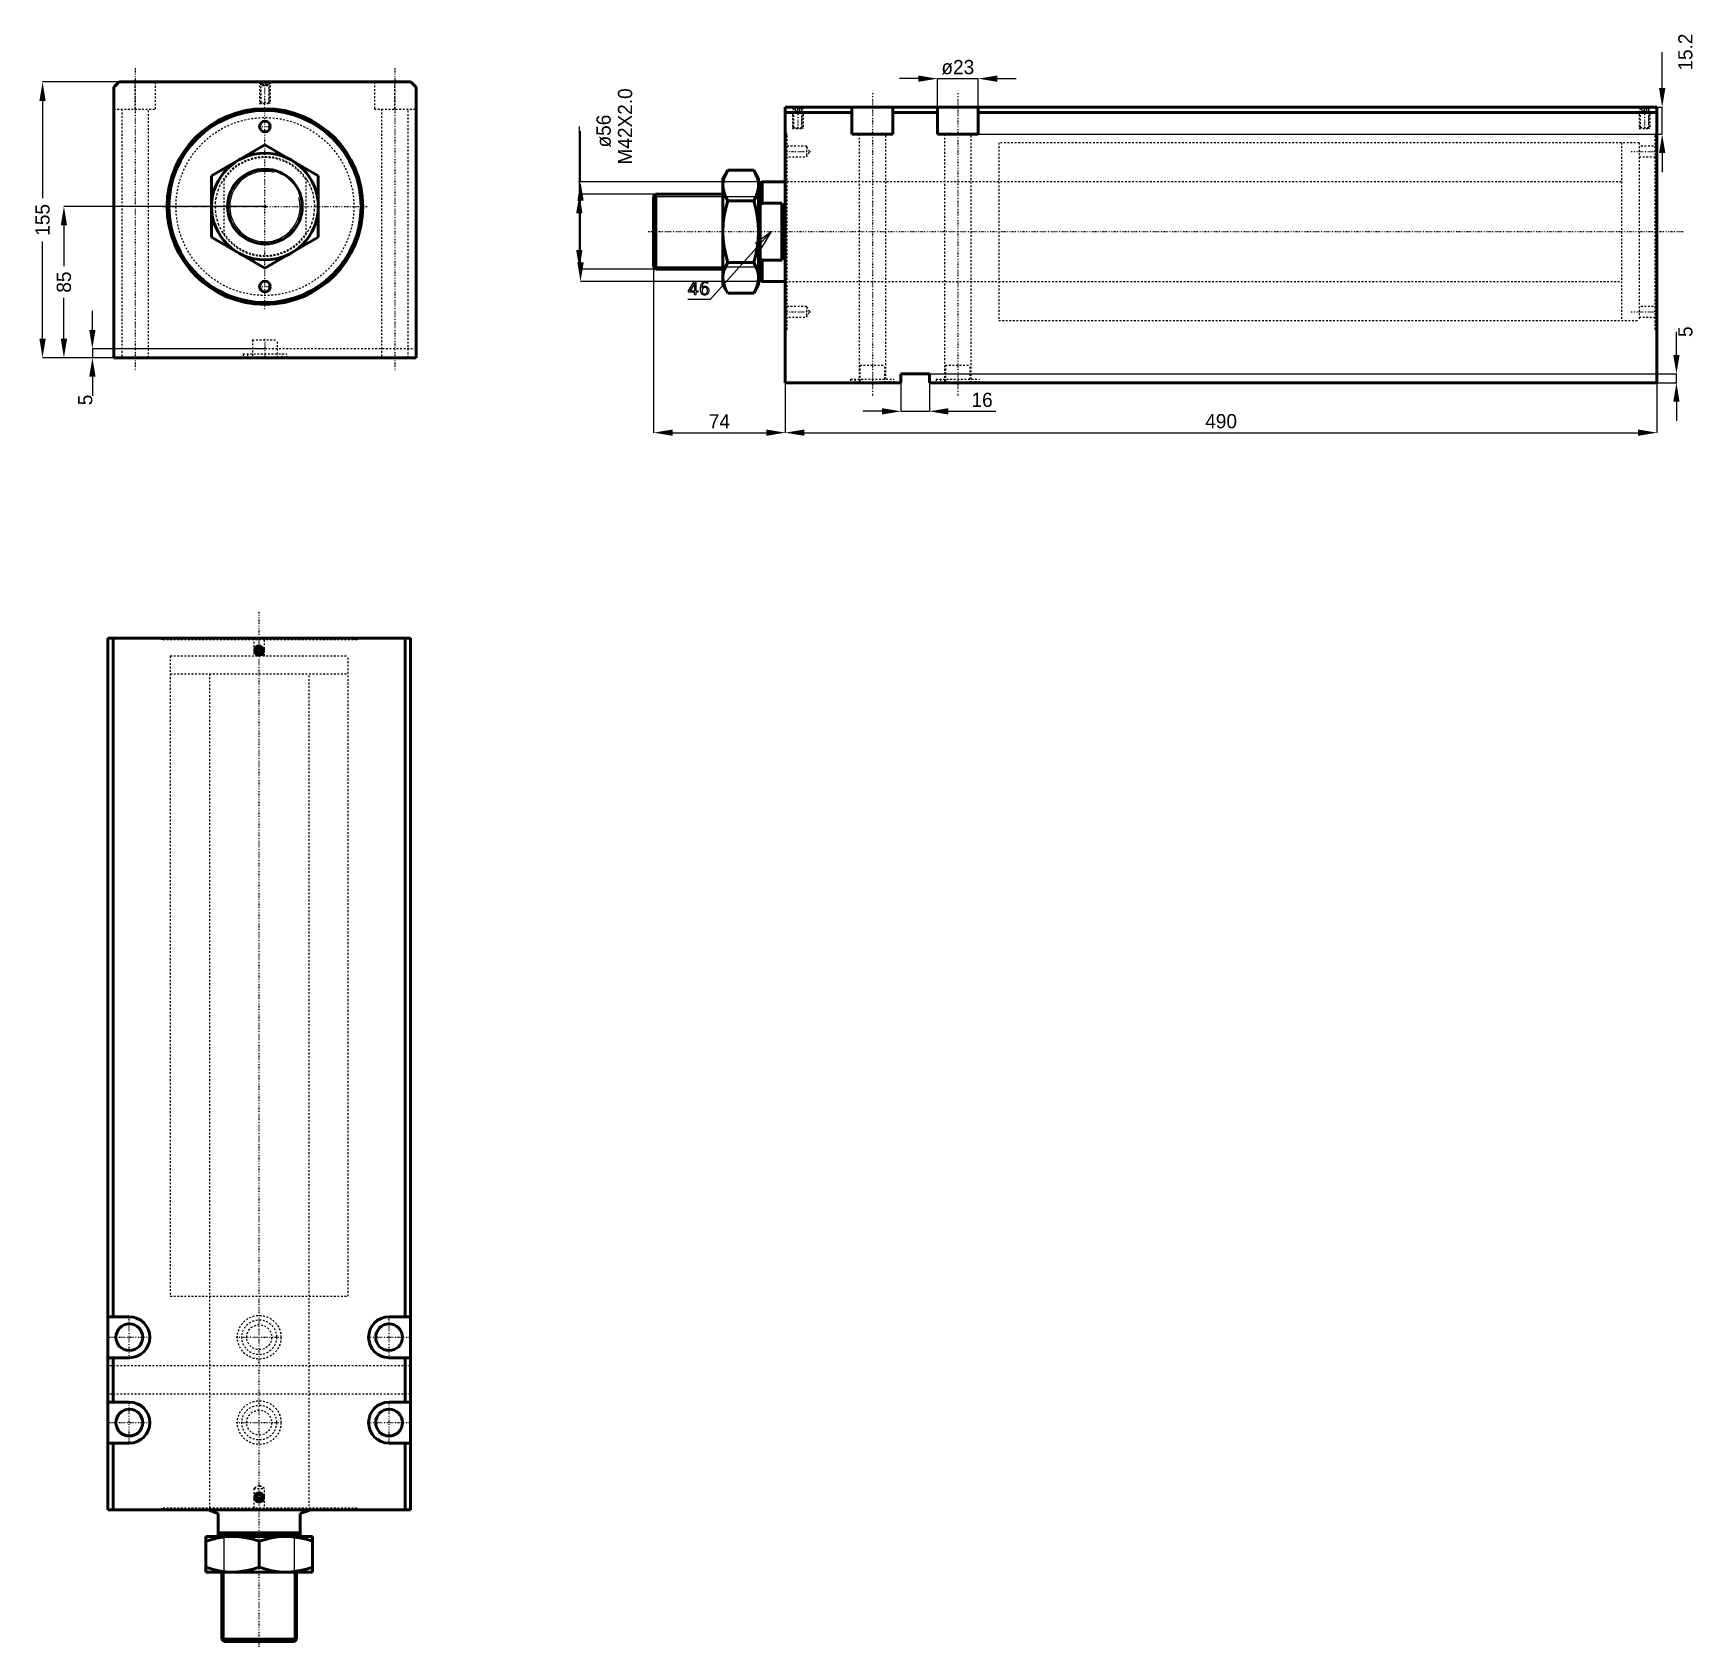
# Model space of a CAD drawing. Header units: millimetres. Extents: x -130 to 804, y -810 to 97.
import ezdxf

# ---------------------------------------------------------------- set-up
doc = ezdxf.new("R2010")
doc.units = ezdxf.units.MM
doc.linetypes.add('Center', pattern=[1.5, 0.45, -0.5, 0.05, -0.5])
doc.linetypes.add('Dashed', pattern=[2, 1, -1])
for name, color, linetype, lineweight in [('2d ConnectionPoints', 7, 'Continuous', 50), ('AM_0', 7, 'Continuous', 50), ('AM_5', 3, 'Continuous', 25), ('AM_7', 7, 'Center', 25), ('AM_9', 6, 'Dashed', 25)]:
    doc.layers.add(name, color=color, linetype=linetype, lineweight=lineweight)
doc.dimstyles.new('ISO-25', dxfattribs={"dimtxt": 2.5, "dimasz": 2.5, "dimexe": 1.25, "dimexo": 0.625, "dimtad": 1, "dimtxsty": 'Standard', "dimcen": 2.5, "dimadec": 0, "dimazin": 0, "dimtfac": 1, "dimtmove": 0, "dimatfit": 3, "dimfxl": 0, "dimarcsym": 0})

# ---------------------------------------------------------------- blocks, each defined once
blk = doc.blocks.new('1_JECX_MF_EXLA_100_350_0_rod__0_in_JECX_MF_160_EXLA_100_350_0__0')
at = {"layer": 'AM_0'}
for p, q in [((-30, 17.32), (0, 34.64)), ((0, 34.64), (30, 17.32)), ((-30, -17.32), (-30, 17.32)), ((30, 17.32), (30, -17.32)), ((0, -34.64), (-30, -17.32)), ((30, -17.32), (0, -34.64))]:
    blk.add_line(p, q, dxfattribs=at)
for radius in [30, 21]:
    blk.add_circle((0, 0), radius, dxfattribs=at)
at = {"layer": 'AM_5'}
blk.add_arc((0, 0), 19.77, 75, 15, dxfattribs=at)
at = {"layer": 'AM_9'}
for p, q in [((-23, -15.97), (-23, 15.97)), ((23, 15.97), (23, -15.97))]:
    blk.add_line(p, q, dxfattribs=at)
for points in [[(-23, 15.97), (-24.3, 13.9), (-25.42, 11.73), (-26.35, 9.47), (-27.07, 7.14), (-27.59, 4.75), (-27.9, 2.33), (-28, -0.11), (-27.88, -2.55), (-27.56, -4.97), (-27.02, -7.35), (-26.27, -9.68), (-25.33, -11.93), (-24.19, -14.1), (-23, -15.97)], [(23, -15.97), (24.3, -13.9), (25.42, -11.73), (26.35, -9.47), (27.07, -7.14), (27.59, -4.75), (27.9, -2.33), (28, 0.11), (27.88, 2.55), (27.56, 4.97), (27.02, 7.35), (26.27, 9.68), (25.33, 11.93), (24.19, 14.1), (23, 15.97)]]:
    blk.add_lwpolyline(points, dxfattribs=at)
blk.add_circle((0, 0), 20.77, dxfattribs=at)
for radius, start, end in [(28, 34.77194, 145.22806), (27.5, 33.2419, 146.7581), (27.5, 213.2419, 326.7581), (28, 214.77194, 325.22806)]:
    blk.add_arc((0, 0), radius, start, end, dxfattribs=at)
blk = doc.blocks.new('2_JECX_MF_EXLA_100_350_0_body__0_in_JECX_MF_160_EXLA_100_350_0__0')
at = {"layer": 'AM_0'}
for p, q in [((-82, 70), (-85, 67)), ((-85, 67), (-85, -85)), ((82, 70), (-82, 70)), ((85, 67), (82, 70)), ((85, -85), (85, 67)), ((-85, -85), (85, -85))]:
    blk.add_line(p, q, dxfattribs=at)
for centre, radius in [((0, 0), 55), ((0, 0), 54), ((0, 45), 3), ((0, -45), 3)]:
    blk.add_circle(centre, radius, dxfattribs=at)
at = {"layer": 'AM_5', "linetype": 'Dashed'}
for p, q in [((-3, 70), (-3, 58)), ((3, 70), (3, 58))]:
    blk.add_line(p, q, dxfattribs=at)
at = {"layer": 'AM_7'}
for p, q in [((-73, 77.75), (-73, -92.75)), ((73, 77.75), (73, -92.75)), ((0, -57.75), (0, 70.6)), ((-3.15, 45), (3.15, 45)), ((-57.75, 0), (57.75, 0)), ((-3.15, -45), (3.15, -45)), ((0, -74.5), (0, -85.5))]:
    blk.add_line(p, q, dxfattribs=at)
at = {"layer": 'AM_9'}
for p, q in [((-73, 54.8), (-73, 70)), ((-61.5, 54.8), (-61.5, 70)), ((-3, 70), (-2.46, 69.46)), ((-2.46, 69.46), (-2.46, 58.54)), ((-2.46, 69.46), (2.46, 69.46)), ((-1.9, 70), (-2.4, 69.5)), ((-2.4, 69.5), (-2.4, 58)), ((-2.4, 69.5), (2.4, 69.5)), ((-1.44, 68), (-1.44, 70)), ((-1.44, 68), (1.44, 68)), ((-0.72, 68), (-0.72, 70)), ((0.72, 68), (0.72, 70)), ((1.44, 68), (1.44, 70)), ((2.4, 69.5), (1.9, 70)), ((2.4, 58), (2.4, 69.5)), ((2.46, 69.46), (3, 70)), ((2.46, 58.54), (2.46, 69.46)), ((61.5, 70), (61.5, 54.8)), ((73, 54.8), (73, 70)), ((-2.46, 58.54), (-3, 58)), ((-3, 58), (3, 58)), ((-2.46, 58.54), (2.46, 58.54)), ((3, 58), (2.46, 58.54)), ((-85, 54.8), (-61.5, 54.8)), ((-80.5, 54.8), (-80.5, -85)), ((-65.5, -85), (-65.5, 54.8)), ((61.5, 54.8), (85, 54.8)), ((65.5, 54.8), (65.5, -85)), ((80.5, -85), (80.5, 54.8)), ((85, -80), (-85, -80)), ((-12.25, -82.9), (12.25, -82.9)), ((-12.25, -82.9), (-12.25, -85)), ((-9.75, -82.9), (-9.75, -85)), ((-7, -75), (7, -75)), ((-7, -75), (-7, -85)), ((7, -85), (7, -75)), ((9.75, -85), (9.75, -82.9)), ((12.25, -85), (12.25, -82.9))]:
    blk.add_line(p, q, dxfattribs=at)
blk.add_circle((0, 0), 50, dxfattribs=at)
blk = doc.blocks.new('*D3')
at = {"layer": 'AM_5', "color": 0, "lineweight": -2}
for p, q in [((-82, 70), (-125, 70)), ((-125, 59.33), (-125, 4.61)), ((-125, -74.33), (-125, -19.61)), ((-85, -85), (-125, -85))]:
    blk.add_line(p, q, dxfattribs=at)
at = {"layer": 'AM_5', "color": 0}
for points in [[(-123.22, 59.33), (-126.78, 59.33), (-125, 70)], [(-126.78, -74.33), (-123.22, -74.33), (-125, -85)]]:
    blk.add_solid(points, dxfattribs=at)
at = {"layer": 'Defpoints', "color": 0}
for p in [(-82, 70), (-125, -85), (-85, -85)]:
    blk.add_point(p, dxfattribs=at)
at = {"layer": 'AM_5', "color": 0, "insert": (-125, -7.5), "char_height": 8, "attachment_point": 5, "rotation": 90}
blk.add_mtext('155', dxfattribs=at)
blk = doc.blocks.new('*D4')
at = {"layer": 'AM_5', "color": 0, "lineweight": -2}
for p, q in [((0, 0), (-113, 0)), ((-113, -10.67), (-113, -33.62)), ((-113, -74.33), (-113, -51.38)), ((-85, -85), (-113, -85))]:
    blk.add_line(p, q, dxfattribs=at)
at = {"layer": 'AM_5', "color": 0}
for points in [[(-111.22, -10.67), (-114.78, -10.67), (-113, 0)], [(-114.78, -74.33), (-111.22, -74.33), (-113, -85)]]:
    blk.add_solid(points, dxfattribs=at)
at = {"layer": 'Defpoints', "color": 0}
for p in [(0, 0), (-113, -85), (-85, -85)]:
    blk.add_point(p, dxfattribs=at)
at = {"layer": 'AM_5', "color": 0, "insert": (-113, -42.5), "char_height": 8, "attachment_point": 5, "rotation": 90}
blk.add_mtext('85', dxfattribs=at)
blk = doc.blocks.new('*D5')
at = {"layer": 'AM_5', "color": 0, "lineweight": -2}
for p, q in [((-97, -69.33), (-97, -58.67)), ((0, -80), (-97, -80)), ((-97, -80), (-97, -85)), ((-85, -85), (-97, -85)), ((-97, -95.67), (-97, -106.33))]:
    blk.add_line(p, q, dxfattribs=at)
at = {"layer": 'AM_5', "color": 0}
for points in [[(-98.78, -69.33), (-95.22, -69.33), (-97, -80)], [(-95.22, -95.67), (-98.78, -95.67), (-97, -85)]]:
    blk.add_solid(points, dxfattribs=at)
at = {"layer": 'Defpoints', "color": 0}
for p in [(0, -80), (-97, -85), (-85, -85)]:
    blk.add_point(p, dxfattribs=at)
at = {"layer": 'AM_5', "color": 0, "insert": (-101, -108.73), "char_height": 8, "attachment_point": 5, "rotation": 90}
blk.add_mtext('5', dxfattribs=at)
blk = doc.blocks.new('1_JECX_MF_EXLA_100_350_0_rod__0_in_JECX_MF_160_EXLA_100_350_0__4')
at = {"layer": 'AM_0'}
for p, q in [((-28, 0), (-28, -0.38)), ((28, -0.38), (28, 0)), ((-23, -2), (-28, -0.38)), ((-23, -14), (-23, -2)), ((28, -0.38), (23, -2)), ((23, -2), (23, -14)), ((30, -15), (-30, -15)), ((-30, -35), (-30, -15)), ((-23, -13), (23, -13)), ((-23, -14), (23, -14)), ((-19.77, -14), (-20.77, -15)), ((0, -32.32), (0, -17.68)), ((20.77, -15), (19.77, -14)), ((30, -15), (30, -35)), ((30, -35), (-30, -35)), ((-21, -35), (-21, -72.77)), ((21, -72.77), (21, -35)), ((-21, -72.77), (21, -72.77)), ((-21, -72.77), (-19.77, -74)), ((-19.77, -74), (19.77, -74)), ((19.77, -74), (21, -72.77))]:
    blk.add_line(p, q, dxfattribs=at)
for points in [[(-15, -15), (-16.07, -15.01), (-19.57, -15.27), (-23.04, -15.81), (-26.54, -16.63), (-30, -17.68)], [(0, -17.68), (-3.65, -16.58), (-7.35, -15.74), (-11.16, -15.19), (-15, -15)], [(15, -15), (13.93, -15.01), (10.43, -15.27), (6.96, -15.81), (3.46, -16.63), (0, -17.68)], [(30, -17.68), (26.35, -16.58), (22.65, -15.74), (18.84, -15.19), (15, -15)], [(-30, -32.32), (-26.35, -33.42), (-22.65, -34.26), (-18.84, -34.81), (-15, -35)], [(-15, -35), (-13.93, -34.99), (-10.43, -34.73), (-6.96, -34.19), (-3.46, -33.37), (0, -32.32)], [(0, -32.32), (3.65, -33.42), (7.35, -34.26), (11.16, -34.81), (15, -35)], [(15, -35), (16.07, -34.99), (19.57, -34.73), (23.04, -34.19), (26.54, -33.37), (30, -32.32)]]:
    blk.add_lwpolyline(points, dxfattribs=at)
at = {"layer": 'AM_5'}
for p, q in [((-19.77, -74), (-19.77, -14)), ((19.77, -74), (19.77, -14))]:
    blk.add_line(p, q, dxfattribs=at)
at = {"layer": 'AM_7'}
blk.add_line((0, -77), (0, 504.7), dxfattribs=at)
at = {"layer": 'AM_9'}
for p, q in [((-50, 480), (50, 480)), ((-50, 480), (-50, 470)), ((50, 470), (50, 480)), ((-50, 470), (50, 470)), ((-28, 470), (-28, 0)), ((28, 0), (28, 470))]:
    blk.add_line(p, q, dxfattribs=at)
blk = doc.blocks.new('2_JECX_MF_EXLA_100_350_0_body__0_in_JECX_MF_160_EXLA_100_350_0__4')
at = {"layer": 'AM_0'}
for p, q in [((-85, 490), (-85, 0)), ((85, 490), (-85, 490)), ((-82, 490), (-82, 108.5)), ((82, 490), (82, 108.5)), ((85, 490), (85, 0)), ((-0.72, 484.25), (-1.44, 483)), ((-1.44, 483), (-0.72, 481.75)), ((0.72, 484.25), (-0.72, 484.25)), ((-0.72, 481.75), (0.72, 481.75)), ((1.44, 483), (0.72, 484.25)), ((0.72, 481.75), (1.44, 483)), ((-73, 108.5), (-85, 108.5)), ((85, 108.5), (73, 108.5)), ((-85, 85.5), (-73, 85.5)), ((-82, 85.5), (-82, 60.5)), ((73, 85.5), (85, 85.5)), ((82, 85.5), (82, 60.5)), ((-73, 60.5), (-85, 60.5)), ((85, 60.5), (73, 60.5)), ((-85, 37.5), (-73, 37.5)), ((-82, 37.5), (-82, 0)), ((73, 37.5), (85, 37.5)), ((82, 37.5), (82, 0)), ((85, 0), (-85, 0)), ((-0.72, 8.25), (-1.44, 7)), ((-1.44, 7), (-0.72, 5.75)), ((0.72, 8.25), (-0.72, 8.25)), ((-0.72, 5.75), (0.72, 5.75)), ((1.44, 7), (0.72, 8.25)), ((0.72, 5.75), (1.44, 7))]:
    blk.add_line(p, q, dxfattribs=at)
for centre, radius in [((0, 483), 2.46), ((0, 483), 2.4), ((0, 483), 1.9), ((-73, 97), 7.5), ((73, 97), 7.5), ((-73, 49), 7.5), ((73, 49), 7.5), ((0, 7), 2.46), ((0, 7), 2.4), ((0, 7), 1.9)]:
    blk.add_circle(centre, radius, dxfattribs=at)
for centre, start, end in [((-73, 97), 270, 90), ((73, 97), 90, 270), ((-73, 49), 270, 90), ((73, 49), 90, 270)]:
    blk.add_arc(centre, 11.5, start, end, dxfattribs=at)
at = {"layer": 'AM_5'}
for centre in [(0, 483), (0, 7)]:
    blk.add_arc(centre, 3, 75, 15, dxfattribs=at)
at = {"layer": 'AM_7'}
for p, q in [((-3.15, 483), (3.15, 483)), ((-73, 84.93), (-73, 109.08)), ((73, 84.93), (73, 109.08)), ((-85.08, 97), (-60.93, 97)), ((-12.86, 97), (12.86, 97)), ((60.92, 97), (85.07, 97)), ((-73, 36.92), (-73, 61.08)), ((73, 36.92), (73, 61.08)), ((-85.08, 49), (-60.93, 49)), ((-12.86, 49), (12.86, 49)), ((60.92, 49), (85.07, 49)), ((-3.15, 7), (3.15, 7))]:
    blk.add_line(p, q, dxfattribs=at)
at = {"layer": 'AM_9'}
for p, q in [((-55, 490), (-55, 489)), ((55, 489), (-55, 489)), ((-54, 490), (-54, 489)), ((-3, 490), (-3, 480)), ((3, 480), (3, 490)), ((54, 489), (54, 490)), ((55, 489), (55, 490)), ((-50, 480), (50, 480)), ((-50, 480), (-50, 120)), ((50, 120), (50, 480)), ((-50, 120), (50, 120)), ((-28, 120), (-28, 0)), ((28, 0), (28, 120)), ((85, 81), (-85, 81)), ((85, 65), (-85, 65)), ((0, 13.73), (-3, 12)), ((-3, 12), (-3, 0)), ((-3, 12), (3, 12)), ((3, 12), (0, 13.73)), ((3, 0), (3, 12)), ((55, 1), (-55, 1)), ((-55, 1), (-55, 0)), ((-54, 1), (-54, 0)), ((54, 0), (54, 1)), ((55, 0), (55, 1))]:
    blk.add_line(p, q, dxfattribs=at)
for centre, radius in [((0, 97), 12.25), ((0, 97), 9.75), ((0, 97), 7), ((0, 49), 12.25), ((0, 49), 9.75), ((0, 49), 7)]:
    blk.add_circle(centre, radius, dxfattribs=at)
blk = doc.blocks.new('1_JECX_MF_EXLA_100_350_0_rod__0_in_JECX_MF_160_EXLA_100_350_0__2')
at = {"layer": 'AM_0'}
for p, q in [((-32.32, 34.64), (-35, 30)), ((-35, 30), (-35, -30)), ((-32.32, 34.64), (-17.68, 34.64)), ((-15, 30), (-17.68, 34.64)), ((-15, 30), (-15, -30)), ((-72.77, 21), (-74, 19.77)), ((-74, 19.77), (-74, -19.77)), ((-35, 21), (-72.77, 21)), ((-72.77, 21), (-72.77, -21)), ((-14, 19.77), (-15, 20.77)), ((-13, 28), (-14, 27.5)), ((-14, 27.5), (-14, -27.5)), ((0, 28), (-13, 28)), ((-13, 28), (-13, 15.97)), ((-32.32, 17.32), (-17.68, 17.32)), ((-13, 15.97), (-14, 15.07)), ((-2, 15.97), (-13, 15.97)), ((-2, 15.97), (-2, -15.97)), ((-32.32, -17.32), (-17.68, -17.32)), ((-14, -15.07), (-13, -15.97)), ((-13, -15.97), (-2, -15.97)), ((-13, -15.97), (-13, -28)), ((-74, -19.77), (-72.77, -21)), ((-72.77, -21), (-35, -21)), ((-15, -20.77), (-14, -19.77)), ((-14, -27.5), (-13, -28)), ((-13, -28), (0, -28)), ((-35, -30), (-32.32, -34.64)), ((-32.32, -34.64), (-17.68, -34.64)), ((-17.68, -34.64), (-15, -30))]:
    blk.add_line(p, q, dxfattribs=at)
for points in [[(-32.32, 34.64), (-33.42, 32.53), (-34.26, 30.4), (-34.81, 28.2), (-35, 25.98)], [(-15, 25.98), (-15.01, 26.6), (-15.27, 28.62), (-15.81, 30.63), (-16.63, 32.65), (-17.68, 34.64)], [(-35, 25.98), (-34.99, 25.36), (-34.73, 23.34), (-34.19, 21.34), (-33.37, 19.32), (-32.32, 17.32)], [(-17.68, 17.32), (-16.58, 19.43), (-15.74, 21.56), (-15.19, 23.76), (-15, 25.98)], [(-32.32, 17.32), (-33.42, 13.11), (-34.26, 8.83), (-34.81, 4.43), (-35, 0)], [(-15, 0), (-15, 0.28), (-15.2, 4.56), (-15.73, 8.81), (-16.58, 13.09), (-17.68, 17.32)], [(-2, -15.97), (-1.58, -13.9), (-1.21, -11.73), (-0.91, -9.47), (-0.68, -7.14), (-0.51, -4.75), (-0.41, -2.33), (-0.38, 0.11), (-0.41, 2.55), (-0.52, 4.97), (-0.69, 7.35), (-0.94, 9.68), (-1.24, 11.93), (-1.61, 14.1), (-2, 15.97)], [(-35, 0), (-35, -0.28), (-34.8, -4.56), (-34.27, -8.81), (-33.42, -13.09), (-32.32, -17.32)], [(-17.68, -17.32), (-16.58, -13.11), (-15.74, -8.83), (-15.19, -4.43), (-15, 0)], [(-32.32, -17.32), (-33.42, -19.43), (-34.26, -21.56), (-34.81, -23.76), (-35, -25.98)], [(-15, -25.98), (-15.01, -25.36), (-15.27, -23.34), (-15.81, -21.34), (-16.63, -19.32), (-17.68, -17.32)], [(-35, -25.98), (-34.99, -26.6), (-34.73, -28.62), (-34.19, -30.63), (-33.37, -32.65), (-32.32, -34.64)], [(-17.68, -34.64), (-16.58, -32.53), (-15.74, -30.4), (-15.19, -28.2), (-15, -25.98)]]:
    blk.add_lwpolyline(points, dxfattribs=at)
at = {"layer": 'AM_5'}
for p, q in [((-74, 19.77), (-14, 19.77)), ((-74, -19.77), (-14, -19.77))]:
    blk.add_line(p, q, dxfattribs=at)
at = {"layer": 'AM_7'}
blk.add_line((-77, 0), (504.7, 0), dxfattribs=at)
at = {"layer": 'AM_9'}
for p, q in [((470, 50), (470, -50)), ((480, 50), (470, 50)), ((480, 50), (480, -50)), ((470, 28), (0, 28)), ((0, -28), (470, -28)), ((470, -50), (480, -50))]:
    blk.add_line(p, q, dxfattribs=at)
blk = doc.blocks.new('2_JECX_MF_EXLA_100_350_0_body__0_in_JECX_MF_160_EXLA_100_350_0__2')
at = {"layer": 'AM_0'}
for p, q in [((0, -85), (0, 70)), ((490, 70), (0, 70)), ((37.5, 67), (0, 67)), ((37.5, 54.8), (37.5, 70)), ((60.5, 54.8), (60.5, 70)), ((85.5, 67), (60.5, 67)), ((85.5, 54.8), (85.5, 70)), ((108.5, 54.8), (108.5, 70)), ((490, 67), (108.5, 67)), ((490, -85), (490, 70)), ((37.5, 54.8), (60.5, 54.8)), ((85.5, 54.8), (108.5, 54.8)), ((65, -80), (65, -85)), ((81, -80), (65, -80)), ((81, -85), (81, -80)), ((65, -85), (0, -85)), ((490, -85), (81, -85))]:
    blk.add_line(p, q, dxfattribs=at)
at = {"layer": 'AM_5', "linetype": 'Dashed'}
for p, q in [((4, 70), (4, 58)), ((10, 70), (10, 58)), ((480, 70), (480, 58)), ((486, 70), (486, 58))]:
    blk.add_line(p, q, dxfattribs=at)
at = {"layer": 'AM_7'}
for p, q in [((49, 77.75), (49, -92.75)), ((97, 77.75), (97, -92.75)), ((7, 70.6), (7, 57.4)), ((483, 70.6), (483, 57.4)), ((-0.69, 45), (14.42, 45)), ((475.58, 45), (490.69, 45)), ((-0.69, -45), (14.42, -45)), ((475.58, -45), (490.69, -45))]:
    blk.add_line(p, q, dxfattribs=at)
at = {"layer": 'AM_9'}
for p, q in [((4, 70), (4.54, 69.46)), ((4.54, 69.46), (4.54, 58.54)), ((4.54, 69.46), (9.46, 69.46)), ((5.1, 70), (4.6, 69.5)), ((4.6, 69.5), (9.4, 69.5)), ((4.6, 69.5), (4.6, 58)), ((5.75, 68), (5.75, 70)), ((5.75, 68), (8.25, 68)), ((7, 68), (7, 70)), ((8.25, 68), (8.25, 70)), ((9.4, 69.5), (8.9, 70)), ((9.4, 58), (9.4, 69.5)), ((9.46, 69.46), (10, 70)), ((9.46, 58.54), (9.46, 69.46)), ((480, 70), (480.54, 69.46)), ((480.54, 69.46), (480.54, 58.54)), ((480.54, 69.46), (485.46, 69.46)), ((481.1, 70), (480.6, 69.5)), ((480.6, 69.5), (485.4, 69.5)), ((480.6, 69.5), (480.6, 58)), ((481.75, 68), (481.75, 70)), ((481.75, 68), (484.25, 68)), ((483, 68), (483, 70)), ((484.25, 68), (484.25, 70)), ((485.4, 69.5), (484.9, 70)), ((485.4, 58), (485.4, 69.5)), ((485.46, 69.46), (486, 70)), ((485.46, 58.54), (485.46, 69.46)), ((4.54, 58.54), (4, 58)), ((4, 58), (10, 58)), ((4.54, 58.54), (9.46, 58.54)), ((10, 58), (9.46, 58.54)), ((480.54, 58.54), (480, 58)), ((480, 58), (486, 58)), ((480.54, 58.54), (485.46, 58.54)), ((486, 58), (485.46, 58.54)), ((1, 55), (0, 55)), ((1, 54), (0, 54)), ((12, 48), (0, 48)), ((1, -55), (1, 55)), ((13.73, 45), (12, 48)), ((12, 48), (12, 42)), ((41.5, 54.8), (41.5, -85)), ((56.5, -85), (56.5, 54.8)), ((89.5, 54.8), (89.5, -85)), ((104.5, -85), (104.5, 54.8)), ((480, 50), (120, 50)), ((120, 50), (120, -50)), ((480, 50), (480, -50)), ((490, 48), (480, 48)), ((489, -55), (489, 55)), ((490, 55), (489, 55)), ((490, 54), (489, 54)), ((0, 42), (12, 42)), ((12, 42), (13.73, 45)), ((480, 42), (490, 42)), ((120, 28), (0, 28)), ((0, -28), (120, -28)), ((12, -42), (0, -42)), ((13.73, -45), (12, -42)), ((12, -42), (12, -48)), ((12, -48), (13.73, -45)), ((490, -42), (480, -42)), ((0, -48), (12, -48)), ((0, -54), (1, -54)), ((0, -55), (1, -55)), ((120, -50), (480, -50)), ((480, -48), (490, -48)), ((489, -54), (490, -54)), ((489, -55), (490, -55)), ((36.75, -82.9), (61.25, -82.9)), ((36.75, -82.9), (36.75, -85)), ((39.25, -82.9), (39.25, -85)), ((42, -75), (56, -75)), ((42, -75), (42, -85)), ((56, -85), (56, -75)), ((58.75, -85), (58.75, -82.9)), ((61.25, -85), (61.25, -82.9)), ((84.75, -82.9), (109.25, -82.9)), ((84.75, -82.9), (84.75, -85)), ((87.25, -82.9), (87.25, -85)), ((90, -75), (104, -75)), ((90, -75), (90, -85)), ((104, -85), (104, -75)), ((106.75, -85), (106.75, -82.9)), ((109.25, -85), (109.25, -82.9))]:
    blk.add_line(p, q, dxfattribs=at)
blk = doc.blocks.new('*D20')
at = {"layer": 'AM_5', "color": 0, "lineweight": -2}
for p, q in [((367.29, 71.87), (356.62, 71.87)), ((377.96, 55.87), (377.96, 71.87)), ((377.96, 71.87), (400.96, 71.87)), ((400.96, 55.87), (400.96, 71.87)), ((411.62, 71.87), (422.29, 71.87))]:
    blk.add_line(p, q, dxfattribs=at)
at = {"layer": 'AM_5', "color": 0}
for points in [[(367.29, 73.65), (367.29, 70.1), (377.96, 71.87)], [(411.62, 73.65), (411.62, 70.1), (400.96, 71.87)]]:
    blk.add_solid(points, dxfattribs=at)
at = {"layer": 'Defpoints', "color": 0}
for p in [(400.96, 71.87), (377.96, 55.87), (400.96, 55.87)]:
    blk.add_point(p, dxfattribs=at)
at = {"layer": 'AM_5', "color": 0, "insert": (389.46, 78.27), "char_height": 8, "attachment_point": 5}
blk.add_mtext('ø23', dxfattribs=at)
blk = doc.blocks.new('*D21')
at = {"layer": 'AM_5', "color": 0, "lineweight": -2}
for p, q in [((785.39, 66.54), (785.39, 86.81)), ((400.96, 55.87), (785.39, 55.87)), ((785.39, 40.67), (785.39, 55.87)), ((400.96, 40.67), (785.39, 40.67)), ((785.39, 30.01), (785.39, 19.34))]:
    blk.add_line(p, q, dxfattribs=at)
at = {"layer": 'AM_5', "color": 0}
for points in [[(783.61, 66.54), (787.17, 66.54), (785.39, 55.87)], [(783.61, 30.01), (787.17, 30.01), (785.39, 40.67)]]:
    blk.add_solid(points, dxfattribs=at)
at = {"layer": 'Defpoints', "color": 0}
for p in [(400.96, 55.87), (785.39, 55.87), (400.96, 40.67)]:
    blk.add_point(p, dxfattribs=at)
at = {"layer": 'AM_5', "color": 0, "insert": (798.46, 86.81), "char_height": 8, "attachment_point": 5, "rotation": 90}
blk.add_mtext('15.2', dxfattribs=at)
blk = doc.blocks.new('*D22')
at = {"layer": 'AM_5', "color": 0, "lineweight": -2}
for p, q in [((292.46, -99.13), (292.46, -127.13)), ((782.46, -99.13), (782.46, -127.13)), ((303.12, -127.13), (771.79, -127.13))]:
    blk.add_line(p, q, dxfattribs=at)
at = {"layer": 'AM_5', "color": 0}
for points in [[(303.12, -125.35), (303.12, -128.9), (292.46, -127.13)], [(771.79, -125.35), (771.79, -128.9), (782.46, -127.13)]]:
    blk.add_solid(points, dxfattribs=at)
at = {"layer": 'Defpoints', "color": 0}
for p in [(292.46, -99.13), (782.46, -99.13), (782.46, -127.13)]:
    blk.add_point(p, dxfattribs=at)
at = {"layer": 'AM_5', "color": 0, "insert": (537.46, -120.73), "char_height": 8, "attachment_point": 5}
blk.add_mtext('490', dxfattribs=at)
blk = doc.blocks.new('*D23')
at = {"layer": 'AM_5', "color": 0, "lineweight": -2}
for p, q in [((218.46, -14.13), (218.46, -127.13)), ((292.46, -99.13), (292.46, -127.13)), ((229.12, -127.13), (281.79, -127.13))]:
    blk.add_line(p, q, dxfattribs=at)
at = {"layer": 'AM_5', "color": 0}
for points in [[(229.12, -125.35), (229.12, -128.9), (218.46, -127.13)], [(281.79, -125.35), (281.79, -128.9), (292.46, -127.13)]]:
    blk.add_solid(points, dxfattribs=at)
at = {"layer": 'Defpoints', "color": 0}
for p in [(218.46, -14.13), (292.46, -99.13), (292.46, -127.13)]:
    blk.add_point(p, dxfattribs=at)
at = {"layer": 'AM_5', "color": 0, "insert": (255.46, -120.73), "char_height": 8, "attachment_point": 5}
blk.add_mtext('74', dxfattribs=at)
blk = doc.blocks.new('*D24')
at = {"layer": 'AM_5', "color": 0, "lineweight": -2}
for p, q in [((177.39, 13.87), (177.39, 42.41)), ((279.46, 13.87), (177.39, 13.87)), ((177.39, -31.46), (177.39, 3.21)), ((279.46, -42.13), (177.39, -42.13))]:
    blk.add_line(p, q, dxfattribs=at)
at = {"layer": 'AM_5', "color": 0}
for points in [[(175.61, 3.21), (179.17, 3.21), (177.39, 13.87)], [(175.61, -31.46), (179.17, -31.46), (177.39, -42.13)]]:
    blk.add_solid(points, dxfattribs=at)
at = {"layer": 'Defpoints', "color": 0}
for p in [(177.39, 13.87), (279.46, 13.87), (279.46, -42.13)]:
    blk.add_point(p, dxfattribs=at)
at = {"layer": 'AM_5', "color": 0, "insert": (190.46, 42.41), "char_height": 8, "attachment_point": 5, "rotation": 90}
blk.add_mtext('ø56', dxfattribs=at)
blk = doc.blocks.new('*D25')
at = {"layer": 'AM_5', "color": 0, "lineweight": -2}
for p, q in [((176.72, 6.87), (176.72, 45.01)), ((219.68, 6.87), (176.72, 6.87)), ((176.72, -24.46), (176.72, -3.79)), ((219.46, -35.13), (176.72, -35.13))]:
    blk.add_line(p, q, dxfattribs=at)
at = {"layer": 'AM_5', "color": 0}
for points in [[(174.95, -3.79), (178.5, -3.79), (176.72, 6.87)], [(174.95, -24.46), (178.5, -24.46), (176.72, -35.13)]]:
    blk.add_solid(points, dxfattribs=at)
at = {"layer": 'Defpoints', "color": 0}
for p in [(176.72, 6.87), (219.68, 6.87), (219.46, -35.13)]:
    blk.add_point(p, dxfattribs=at)
at = {"layer": 'AM_5', "color": 0, "insert": (202.46, 45.01), "char_height": 8, "attachment_point": 5, "rotation": 90}
blk.add_mtext('M42X2.0', dxfattribs=at)
blk = doc.blocks.new('*D26')
at = {"layer": 'AM_5', "color": 0, "lineweight": -2}
for p, q in [((357.46, -94.13), (357.46, -115.13)), ((373.46, -99.13), (373.46, -115.13)), ((346.79, -115.13), (336.12, -115.13)), ((357.46, -115.13), (373.46, -115.13)), ((384.12, -115.13), (410.83, -115.13))]:
    blk.add_line(p, q, dxfattribs=at)
at = {"layer": 'AM_5', "color": 0}
for points in [[(346.79, -113.35), (346.79, -116.9), (357.46, -115.13)], [(384.12, -113.35), (384.12, -116.9), (373.46, -115.13)]]:
    blk.add_solid(points, dxfattribs=at)
at = {"layer": 'Defpoints', "color": 0}
for p in [(357.46, -94.13), (373.46, -99.13), (373.46, -115.13)]:
    blk.add_point(p, dxfattribs=at)
at = {"layer": 'AM_5', "color": 0, "insert": (403.1, -108.73), "char_height": 8, "attachment_point": 5}
blk.add_mtext('16', dxfattribs=at)
blk = doc.blocks.new('*D27')
at = {"layer": 'AM_5', "color": 0, "lineweight": -2}
for p, q in [((793.39, -83.46), (793.39, -70.39)), ((357.46, -94.13), (793.39, -94.13)), ((373.46, -99.13), (793.39, -99.13)), ((793.39, -99.13), (793.39, -94.13)), ((793.39, -109.79), (793.39, -120.46))]:
    blk.add_line(p, q, dxfattribs=at)
at = {"layer": 'AM_5', "color": 0}
for points in [[(791.61, -83.46), (795.17, -83.46), (793.39, -94.13)], [(791.61, -109.79), (795.17, -109.79), (793.39, -99.13)]]:
    blk.add_solid(points, dxfattribs=at)
at = {"layer": 'Defpoints', "color": 0}
for p in [(357.46, -94.13), (373.46, -99.13), (793.39, -99.13)]:
    blk.add_point(p, dxfattribs=at)
at = {"layer": 'AM_5', "color": 0, "insert": (798.46, -70.39), "char_height": 8, "attachment_point": 5, "rotation": 90}
blk.add_mtext('5', dxfattribs=at)

msp = doc.modelspace()

# ---------------------------------------------------------------- linework, layer by layer
at = {"layer": '2d ConnectionPoints'}
for p in [(0, 0), (292.457, -14.125), (-3.233, -732.62)]:
    msp.add_point(p, dxfattribs=at)
at = {"layer": 'AM_5'}
for p, q in [((250.457, -52.125), (284.457, -14.125)), ((237.657, -52.125), (250.457, -52.125))]:
    msp.add_line(p, q, dxfattribs=at)
for points in [[(284.457, -14.125), (278.934, -23.497), (275.755, -20.652), (284.457, -14.125)], [(241.536, -48.061), (238.167, -48.061), (238.167, -47.385), (241.235, -42.185), (242.264, -42.185), (242.264, -47.359), (243.388, -47.359), (243.388, -48.061), (242.264, -48.061), (242.264, -49.725), (241.536, -49.725), (241.536, -48.061)], [(241.547, -47.359), (241.547, -43.059), (239.061, -47.359), (241.547, -47.359)], [(247.203, -49.788), (247.203, -49.788), (246.851, -49.771), (246.382, -49.686), (246.382, -49.686), (245.985, -49.526), (245.76, -49.38), (245.76, -49.38), (245.564, -49.204), (245.317, -48.897), (245.317, -48.897), (245.129, -48.537), (245.035, -48.267), (245.035, -48.267), (244.962, -47.973), (244.883, -47.489), (244.883, -47.489), (244.84, -46.951), (244.832, -46.564), (244.832, -46.564), (244.857, -45.768), (244.989, -44.707), (244.989, -44.707), (245.233, -43.808), (245.459, -43.298), (245.459, -43.298), (245.738, -42.871), (246.265, -42.409), (246.265, -42.409), (246.922, -42.16), (247.432, -42.113), (247.432, -42.113), (247.677, -42.12), (248.013, -42.158), (248.013, -42.158), (248.311, -42.229), (248.488, -42.295), (248.488, -42.295), (248.652, -42.372), (248.881, -42.506), (248.881, -42.506), (249.092, -42.662), (249.221, -42.778), (248.649, -43.246), (248.649, -43.246), (248.575, -43.16), (248.443, -43.045), (248.443, -43.045), (248.286, -42.947), (248.168, -42.89), (248.168, -42.89), (248.039, -42.842), (247.829, -42.79), (247.829, -42.79), (247.598, -42.763), (247.432, -42.757), (247.432, -42.757), (247.169, -42.778), (246.82, -42.885), (246.82, -42.885), (246.525, -43.083), (246.358, -43.267), (246.358, -43.267), (246.213, -43.478), (246.031, -43.819), (246.031, -43.819), (245.893, -44.19), (245.825, -44.455), (245.825, -44.455), (245.77, -44.732), (245.702, -45.168), (245.702, -45.168), (245.649, -45.629), (245.622, -45.95), (245.622, -45.95), (245.738, -45.726), (245.935, -45.433), (245.935, -45.433), (246.158, -45.191), (246.322, -45.058), (246.322, -45.058), (246.497, -44.949), (246.78, -44.83), (246.78, -44.83), (247.088, -44.766), (247.307, -44.754), (247.307, -44.754), (247.565, -44.769), (247.929, -44.844), (247.929, -44.844), (248.264, -44.985), (248.472, -45.116), (248.472, -45.116), (248.664, -45.27), (248.918, -45.536), (248.918, -45.536), (249.131, -45.845), (249.249, -46.075), (249.249, -46.075), (249.348, -46.317), (249.454, -46.694), (249.454, -46.694), (249.511, -47.085), (249.522, -47.354), (249.522, -47.354), (249.51, -47.635), (249.448, -48.031), (249.448, -48.031), (249.331, -48.397), (249.223, -48.626), (249.223, -48.626), (249.094, -48.837), (248.866, -49.117), (248.866, -49.117), (248.597, -49.352), (248.394, -49.484), (248.394, -49.484), (248.177, -49.593), (247.831, -49.712), (247.831, -49.712), (247.462, -49.776), (247.203, -49.788)], [(247.214, -49.133), (247.214, -49.133), (247.401, -49.123), (247.66, -49.075), (247.66, -49.075), (247.892, -48.986), (248.033, -48.904), (248.033, -48.904), (248.16, -48.805), (248.327, -48.63), (248.327, -48.63), (248.464, -48.423), (248.54, -48.267), (248.54, -48.267), (248.601, -48.098), (248.668, -47.827), (248.668, -47.827), (248.704, -47.532), (248.711, -47.323), (248.711, -47.323), (248.705, -47.127), (248.671, -46.848), (248.671, -46.848), (248.608, -46.587), (248.55, -46.423), (248.55, -46.423), (248.479, -46.27), (248.348, -46.065), (248.348, -46.065), (248.189, -45.889), (248.066, -45.789), (248.066, -45.789), (247.932, -45.705), (247.708, -45.613), (247.708, -45.613), (247.457, -45.564), (247.276, -45.555), (247.276, -45.555), (247.088, -45.565), (246.824, -45.617), (246.824, -45.617), (246.584, -45.715), (246.436, -45.805), (246.436, -45.805), (246.3, -45.912), (246.121, -46.099), (246.121, -46.099), (245.971, -46.319), (245.888, -46.483), (245.888, -46.483), (245.818, -46.659), (245.743, -46.939), (245.743, -46.939), (245.703, -47.238), (245.695, -47.448), (245.695, -47.448), (245.702, -47.639), (245.739, -47.91), (245.739, -47.91), (245.808, -48.162), (245.872, -48.319), (245.872, -48.319), (245.949, -48.465), (246.09, -48.659), (246.09, -48.659), (246.26, -48.824), (246.389, -48.917), (246.389, -48.917), (246.531, -48.994), (246.766, -49.079), (246.766, -49.079), (247.026, -49.124), (247.214, -49.133)]]:
    msp.add_lwpolyline(points, dxfattribs=at)

# ---------------------------------------------------------------- block references
for name, p in [('2_JECX_MF_EXLA_100_350_0_body__0_in_JECX_MF_160_EXLA_100_350_0__0', (0, 0)), ('2_JECX_MF_EXLA_100_350_0_body__0_in_JECX_MF_160_EXLA_100_350_0__2', (292.457, -14.125)), ('1_JECX_MF_EXLA_100_350_0_rod__0_in_JECX_MF_160_EXLA_100_350_0__0', (0, 0)), ('1_JECX_MF_EXLA_100_350_0_rod__0_in_JECX_MF_160_EXLA_100_350_0__2', (292.457, -14.125)), ('1_JECX_MF_EXLA_100_350_0_rod__0_in_JECX_MF_160_EXLA_100_350_0__4', (-3.233, -732.62)), ('2_JECX_MF_EXLA_100_350_0_body__0_in_JECX_MF_160_EXLA_100_350_0__4', (-3.233, -732.62))]:
    msp.add_blockref(name, p)

# ---------------------------------------------------------------- dimensions: what is measured, and where the dimension line sits
for base, p1, p2, text, picture, middle in [((785.39, 55.875), (400.957, 40.675), (400.957, 55.875), '15.2', '*D21', (798.457, 86.808)), ((-125, -85), (-82, 70), (-85, -85), '155', '*D3', (-125, -7.5)), ((176.724, 6.875), (219.457, -35.125), (219.684, 6.875), 'M42X2.0', '*D25', (202.457, 45.008)), ((177.39, 13.875), (279.457, -42.125), (279.457, 13.875), 'ø56', '*D24', (190.457, 42.408)), ((-113, -85), (0, 0), (-85, -85), '85', '*D4', (-113, -42.5)), ((-97, -85), (0, -80), (-85, -85), '5', '*D5', (-101, -108.733)), ((793.39, -99.125), (357.457, -94.125), (373.457, -99.125), '5', '*D27', (798.457, -70.392))]:
    dim = msp.add_linear_dim(base=base, p1=p1, p2=p2, angle=90, text=text, dimstyle='ISO-25', override={"dimtxt": 8, "dimasz": 10.666667, "dimexe": 0, "dimexo": 0, "dimgap": 2.4}, dxfattribs=at)
    dim.commit()
    dim.dimension.update_dxf_attribs({"geometry": picture, "text_midpoint": middle, "dimtype": 160, "text_rotation": 90})
for base, p1, p2, text, picture, middle in [((400.957, 71.875), (377.957, 55.875), (400.957, 55.875), 'ø23', '*D20', (389.457, 71.875)), ((292.457, -127.125), (218.457, -14.125), (292.457, -99.125), '74', '*D23', (255.457, -127.125)), ((782.457, -127.125), (292.457, -99.125), (782.457, -99.125), '490', '*D22', (537.457, -127.125)), ((373.457, -115.125), (357.457, -94.125), (373.457, -99.125), '16', '*D26', (403.095, -115.125))]:
    dim = msp.add_linear_dim(base=base, p1=p1, p2=p2, text=text, dimstyle='ISO-25', override={"dimtxt": 8, "dimasz": 10.666667, "dimexe": 0, "dimexo": 0, "dimgap": 2.4}, dxfattribs=at)
    dim.commit()
    dim.dimension.update_dxf_attribs({"geometry": picture, "text_midpoint": middle, "dimtype": 160})

doc.saveas('drawing.dxf')
